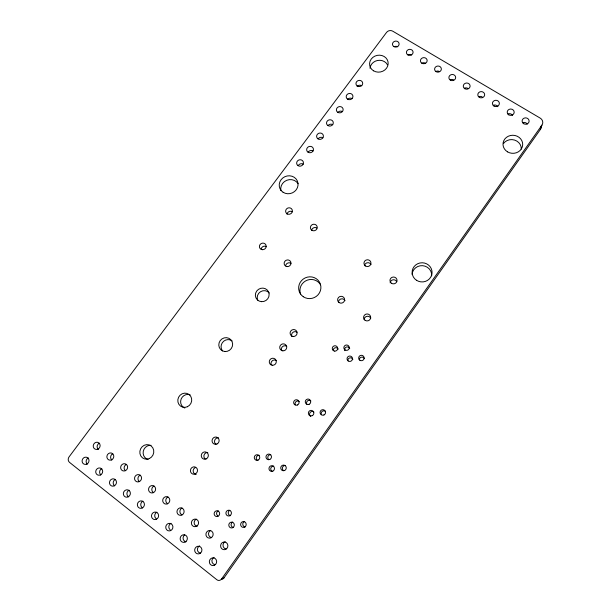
<?xml version="1.0" encoding="UTF-8"?>
<svg xmlns="http://www.w3.org/2000/svg" width="611" height="611" viewBox="0 0 611 611"><rect width="100%" height="100%" fill="white"/><g stroke="black" fill="none" stroke-linecap="round" stroke-linejoin="round"><path stroke-width="0.92" d="M540.261 129.631L541.919 125.156A5.598 5.087 3.6 0 0 540.2 118.114L392.736 31.176A4.46 4.002 -10.3 0 0 386.557 32.406L69.066 456.891A4.01 3.681 -62.7 0 0 69.562 462.397L216.874 579.755A3.574 3.353 -83.1 0 0 221.572 578.999L223.962 577.922L540.261 129.631A5.53 5.033 3.7 0 0 541.063 126.164M221.572 578.999L541.919 125.156M125.4 470.691A3.704 3.452 -65.3 0 0 126.317 464.375A3.704 3.452 -65.3 0 0 120.672 466.995A3.704 3.452 -65.3 0 0 125.4 470.691A3.658 3.414 -65.5 0 1 126.393 464.421M223.962 577.922A3.529 3.307 -83.3 0 1 221.556 579.343M87.358 464.146A3.643 3.361 -63.4 0 1 88.32 457.96M300.536 294.036A11.059 10.708 -24.4 0 1 320.546 284.795M280.9 190.647A9.386 8.814 -21.4 0 1 286.719 180.306A9.386 8.814 -21.4 0 1 298.099 183.728M369.999 68.249A9.234 8.378 -10.9 0 1 377.545 60.466A9.234 8.378 -10.9 0 1 387.489 64.819M412.058 274.377A9.845 9.471 2 0 1 422.598 265.678A9.845 9.471 2 0 1 431.694 275.821M503.388 143.608A9.73 8.936 3.1 0 1 514.538 140.056A9.73 8.936 3.1 0 1 521.267 149.061M217.653 515.753A2.856 2.711 -77.3 0 1 218.257 510.834M230.591 515.722A2.864 2.719 -78.6 0 1 229.866 510.269M233.455 527.53A2.879 2.734 -80.2 0 1 232.73 522.046M245.156 526.98A2.879 2.742 -81.6 0 1 244.415 521.489M257.277 460.289A2.795 2.696 -73.9 0 1 259.209 455.256M268.832 459.663A2.795 2.704 -75.6 0 1 270.757 454.63M271.803 471.173A2.811 2.719 -78.3 0 1 273.728 466.101M283.435 470.562A2.811 2.727 -80.4 0 1 285.345 465.483M295.258 404.803A2.727 2.681 -63 0 1 299.306 401.45M306.745 404.123A2.727 2.688 -64.1 0 1 310.793 400.763M310.694 416.427A2.742 2.704 -70.8 0 1 310.09 412.608A2.742 2.704 -70.8 0 1 313.871 411.951M321.371 414.655A2.742 2.711 -74.2 0 1 325.434 411.279M333.186 350.057A2.688 2.65 -25.7 0 1 338.288 349.164M344.841 350.676A2.688 2.658 -18.6 0 1 346.162 347.14A2.688 2.658 -18.6 0 1 349.721 348.423M347.766 360.238A2.696 2.673 -18 0 1 352.898 359.337M359.253 359.505A2.704 2.681 -7.5 0 1 364.393 358.604M522.581 122.735A3.467 3.154 2.8 0 1 527.24 124.132M507.863 113.99A3.445 3.139 1.3 0 1 512.492 115.372M493.268 105.329A3.422 3.116 -0.2 0 1 497.866 106.696M478.803 96.737A3.399 3.093 -1.7 0 1 482.194 96.897M464.452 88.213A3.383 3.078 -3.1 0 1 467.827 88.374M450.231 79.766A3.361 3.055 -4.6 0 1 453.576 79.919M436.117 71.388A3.345 3.032 -5.9 0 1 439.446 71.533M422.132 63.078A3.322 3.009 -7.2 0 1 425.439 63.223M408.255 54.837A3.307 2.986 -8.5 0 1 411.539 54.975M394.492 46.665A3.292 2.971 -9.7 0 1 397.761 46.803M215.011 564.671A3.842 3.605 -81.5 0 1 214.087 557.347M200.492 553.161A3.811 3.582 -79.1 0 1 199.598 545.898M186.103 541.758A3.788 3.551 -76.7 0 1 184.698 534.869M170.156 529.768A3.765 3.529 -74.5 0 1 171.019 523.314M156.042 518.579A3.742 3.498 -72.3 0 1 156.92 512.171M142.058 507.497A3.719 3.475 -70.3 0 1 142.951 501.135M128.195 496.514A3.697 3.445 -68.4 0 1 129.112 490.198M114.463 485.623A3.681 3.414 -66.6 0 1 115.395 479.352M100.853 474.839A3.658 3.391 -64.9 0 1 101.8 468.614M226.123 548.991A3.811 3.597 -81.4 0 1 225.176 541.72M211.589 537.588A3.788 3.574 -78.7 0 1 210.68 530.379M197.193 526.292A3.765 3.551 -76.2 0 1 196.307 519.136M181.23 514.401A3.742 3.521 -73.7 0 1 182.07 507.993M167.109 503.319A3.719 3.49 -71.4 0 1 167.964 496.949M153.109 492.329A3.697 3.467 -69.3 0 1 153.98 486.012M139.232 481.445A3.674 3.437 -67.3 0 1 140.125 475.167M111.859 459.961A3.635 3.383 -63.8 0 1 112.783 453.774M98.356 449.36A3.62 3.353 -62.2 0 1 99.295 443.219M298.558 165.138A3.391 3.17 -19.3 0 1 303.255 164.237M308.433 151.887A3.383 3.147 -17.9 0 1 313.13 150.986M318.27 138.705A3.376 3.131 -16.6 0 1 322.952 137.803M328.054 125.583A3.376 3.116 -15.4 0 1 332.735 124.682M337.791 112.523A3.368 3.101 -14.3 0 1 342.458 111.622M347.483 99.532A3.361 3.078 -13.3 0 1 352.142 98.631M357.122 86.609A3.353 3.063 -12.4 0 1 361.781 85.7M196.162 474.487A3.674 3.49 -69.7 0 1 195.299 467.522M205.197 459.014A3.651 3.483 -68.3 0 1 207.786 452.461M215.851 444.296A3.628 3.475 -66.6 0 1 218.417 437.774M148.16 459.472A7.271 6.836 -64.6 0 1 143.28 451.3A7.271 6.836 -64.6 0 1 151.047 445.304M184.82 408.056A7.126 6.782 -58.3 0 1 181.146 399.021A7.126 6.782 -58.3 0 1 190.151 394.851M271.238 364.897A3.521 3.437 -47.6 0 1 276.485 360.574M281.549 350.661A3.506 3.422 -41.9 0 1 286.78 346.353M291.798 336.501A3.498 3.414 -35.9 0 1 297.015 332.208M222.503 350.882A6.988 6.721 -47.2 0 1 232.043 340.831M257.727 300.222A6.897 6.629 -34.3 0 1 269.314 292.975M285.597 265.838A3.422 3.284 -26.4 0 1 290.981 263.356M311.541 230.523A3.406 3.238 -19.6 0 1 316.888 228.056M261.157 249.166A3.399 3.231 -28.6 0 1 266.503 246.699M287.063 214.224A3.376 3.192 -22.5 0 1 292.371 211.773M364.087 319.377A3.513 3.445 -8 0 1 370.77 318.186M390.139 282.847A3.498 3.383 -3.1 0 1 396.791 281.648M338.448 301.887A3.483 3.391 -17 0 1 345.062 300.696M364.462 265.754A3.467 3.338 -9.9 0 1 371.053 264.555M303.27 296.717A11.197 10.83 -24.4 0 0 320.859 288.537A11.197 10.83 -24.4 0 0 305.202 277.898A11.197 10.83 -24.4 0 0 303.27 296.717M283.092 192.266A9.501 8.905 -21.4 0 0 298.015 185.339A9.501 8.905 -21.4 0 0 284.825 176.724A9.501 8.905 -21.4 0 0 283.092 192.266M373.565 70.815A9.341 8.462 -10.9 0 0 388.145 64.048A9.341 8.462 -10.9 0 0 374.894 56.12A9.341 8.462 -10.9 0 0 373.565 70.815M416.503 280.281A9.975 9.585 1.8 0 0 432.038 273.064A9.975 9.585 1.8 0 0 417.733 263.723A9.975 9.585 1.8 0 0 416.503 280.281M507.527 151.856A9.852 9.035 2.9 0 0 522.688 144.807A9.852 9.035 2.9 0 0 508.344 136.222A9.852 9.035 2.9 0 0 507.527 151.856M217.959 516.303A2.895 2.75 -77.1 0 0 218.57 511.323A2.895 2.75 -77.1 0 0 214.163 513.362A2.895 2.75 -77.1 0 0 217.959 516.303M229.744 515.737A2.902 2.757 -78.3 0 0 230.332 510.75A2.902 2.757 -78.3 0 0 225.925 512.789A2.902 2.757 -78.3 0 0 229.744 515.737M232.646 527.705A2.918 2.765 -80 0 0 233.242 522.688A2.918 2.765 -80 0 0 228.82 524.734A2.918 2.765 -80 0 0 232.646 527.705M244.499 527.148A2.918 2.772 -81.4 0 0 245.08 522.122A2.918 2.772 -81.4 0 0 240.65 524.177A2.918 2.772 -81.4 0 0 244.499 527.148M258.102 460.098A2.826 2.734 -73.6 0 0 258.652 455.241A2.826 2.734 -73.6 0 0 254.298 457.257A2.826 2.734 -73.6 0 0 258.102 460.098M269.818 459.464A2.826 2.742 -75.2 0 0 270.352 454.599A2.826 2.742 -75.2 0 0 265.991 456.623A2.826 2.742 -75.2 0 0 269.818 459.464M272.827 471.127A2.849 2.75 -77.9 0 0 273.369 466.231A2.849 2.75 -77.9 0 0 268.985 468.255A2.849 2.75 -77.9 0 0 272.827 471.127M284.619 470.508A2.849 2.765 -80 0 0 285.138 465.605A2.849 2.765 -80 0 0 280.755 467.636A2.849 2.765 -80 0 0 284.619 470.508M297.465 404.986A2.765 2.711 -62.3 0 0 297.962 400.236A2.765 2.711 -62.3 0 0 293.647 402.237A2.765 2.711 -62.3 0 0 297.465 404.986M309.113 404.299A2.765 2.727 -63.2 0 0 309.601 399.541A2.765 2.727 -63.2 0 0 305.279 401.542A2.765 2.727 -63.2 0 0 309.113 404.299M312.229 415.656A2.78 2.734 -69.9 0 0 312.71 410.875A2.78 2.734 -69.9 0 0 308.379 412.876A2.78 2.734 -69.9 0 0 312.229 415.656M323.945 414.976A2.78 2.75 -73.2 0 0 324.418 410.187A2.78 2.75 -73.2 0 0 320.08 412.196A2.78 2.75 -73.2 0 0 323.945 414.976M334.721 351.119A2.719 2.681 -25.7 0 0 337.448 347.3A2.719 2.681 -25.7 0 0 332.774 346.903A2.719 2.681 -25.7 0 0 334.721 351.119M344.986 349.897A2.719 2.688 -18.8 0 0 349.263 347.919A2.719 2.688 -18.8 0 0 345.421 345.253A2.719 2.688 -18.8 0 0 344.986 349.897M348.186 360.964A2.734 2.704 -18.3 0 0 352.478 358.978A2.734 2.704 -18.3 0 0 348.621 356.289A2.734 2.704 -18.3 0 0 348.186 360.964M359.833 360.223A2.734 2.711 -8.2 0 0 364.133 358.237A2.734 2.711 -8.2 0 0 360.253 355.549A2.734 2.711 -8.2 0 0 359.833 360.223M523.726 123.72A3.506 3.192 2.7 0 0 529.118 121.222A3.506 3.192 2.7 0 0 524.009 118.198A3.506 3.192 2.7 0 0 523.726 123.72M508.803 114.853A3.483 3.17 1.2 0 0 514.179 112.371A3.483 3.17 1.2 0 0 509.108 109.369A3.483 3.17 1.2 0 0 508.803 114.853M494.009 106.07A3.46 3.147 -0.3 0 0 499.363 103.595A3.46 3.147 -0.3 0 0 494.337 100.616A3.46 3.147 -0.3 0 0 494.009 106.07M479.345 97.355A3.445 3.131 -1.8 0 0 484.668 94.888A3.445 3.131 -1.8 0 0 479.688 91.94A3.445 3.131 -1.8 0 0 479.345 97.355M464.803 88.717A3.422 3.108 -3.2 0 0 470.103 86.266A3.422 3.108 -3.2 0 0 465.17 83.34A3.422 3.108 -3.2 0 0 464.803 88.717M450.383 80.156A3.399 3.086 -4.6 0 0 455.669 77.712A3.399 3.086 -4.6 0 0 450.765 74.817A3.399 3.086 -4.6 0 0 450.383 80.156M436.086 71.663A3.383 3.063 -6 0 0 441.348 69.234A3.383 3.063 -6 0 0 436.491 66.355A3.383 3.063 -6 0 0 436.086 71.663M421.911 63.246A3.368 3.04 -7.3 0 0 427.15 60.817A3.368 3.04 -7.3 0 0 422.331 57.969A3.368 3.04 -7.3 0 0 421.911 63.246M407.858 54.891A3.345 3.017 -8.6 0 0 413.074 52.485A3.345 3.017 -8.6 0 0 408.293 49.659A3.345 3.017 -8.6 0 0 407.858 54.891M393.912 46.612A3.33 2.994 -9.8 0 0 399.113 44.213A3.33 2.994 -9.8 0 0 394.37 41.411A3.33 2.994 -9.8 0 0 393.912 46.612M214.4 565.259A3.887 3.651 -81.3 0 0 215.209 558.569A3.887 3.651 -81.3 0 0 209.367 561.28A3.887 3.651 -81.3 0 0 214.4 565.259M199.69 553.597A3.865 3.628 -78.9 0 0 200.515 546.96A3.865 3.628 -78.9 0 0 194.703 549.656A3.865 3.628 -78.9 0 0 199.69 553.597M185.118 542.049A3.842 3.597 -76.5 0 0 185.965 535.457A3.842 3.597 -76.5 0 0 180.176 538.138A3.842 3.597 -76.5 0 0 185.118 542.049M170.675 530.6A3.811 3.567 -74.3 0 0 171.546 524.062A3.811 3.567 -74.3 0 0 165.78 526.728A3.811 3.567 -74.3 0 0 170.675 530.6M156.37 519.258A3.788 3.544 -72.1 0 0 157.256 512.766A3.788 3.544 -72.1 0 0 151.52 515.424A3.788 3.544 -72.1 0 0 156.37 519.258M142.195 508.024A3.773 3.513 -70.1 0 0 143.096 501.578A3.773 3.513 -70.1 0 0 137.391 504.228A3.773 3.513 -70.1 0 0 142.195 508.024M128.15 496.888A3.75 3.483 -68.2 0 0 129.074 490.496A3.75 3.483 -68.2 0 0 123.384 493.123A3.75 3.483 -68.2 0 0 128.15 496.888M114.234 485.86A3.727 3.46 -66.4 0 0 115.174 479.505A3.727 3.46 -66.4 0 0 109.514 482.125A3.727 3.46 -66.4 0 0 114.234 485.86M100.441 474.93A3.704 3.429 -64.8 0 0 101.395 468.622A3.704 3.429 -64.8 0 0 95.759 471.226A3.704 3.429 -64.8 0 0 100.441 474.93M86.77 464.093A3.689 3.399 -63.3 0 0 87.747 457.83A3.689 3.399 -63.3 0 0 82.134 460.427A3.689 3.399 -63.3 0 0 86.77 464.093M225.658 549.373A3.865 3.643 -81.2 0 0 226.444 542.728A3.865 3.643 -81.2 0 0 220.617 545.432A3.865 3.643 -81.2 0 0 225.658 549.373M210.932 537.817A3.834 3.62 -78.5 0 0 211.742 531.226A3.834 3.62 -78.5 0 0 205.945 533.915A3.834 3.62 -78.5 0 0 210.932 537.817M196.345 526.369A3.811 3.59 -76 0 0 197.177 519.824A3.811 3.59 -76 0 0 191.403 522.504A3.811 3.59 -76 0 0 196.345 526.369M181.895 515.027A3.788 3.567 -73.5 0 0 182.742 508.535A3.788 3.567 -73.5 0 0 176.999 511.193A3.788 3.567 -73.5 0 0 181.895 515.027M167.574 503.792A3.765 3.536 -71.2 0 0 168.445 497.339A3.765 3.536 -71.2 0 0 162.725 499.989A3.765 3.536 -71.2 0 0 167.574 503.792M153.392 492.657A3.742 3.506 -69.1 0 0 154.278 486.257A3.742 3.506 -69.1 0 0 148.58 488.892A3.742 3.506 -69.1 0 0 153.392 492.657M139.331 481.621A3.727 3.483 -67.1 0 0 140.232 475.266A3.727 3.483 -67.1 0 0 134.565 477.894A3.727 3.483 -67.1 0 0 139.331 481.621M111.592 459.854A3.689 3.422 -63.6 0 0 112.531 453.591A3.689 3.422 -63.6 0 0 106.91 456.188A3.689 3.422 -63.6 0 0 111.592 459.854M97.913 449.116A3.666 3.391 -62.1 0 0 98.867 442.899A3.666 3.391 -62.1 0 0 93.269 445.488A3.666 3.391 -62.1 0 0 97.913 449.116M298.038 165.65A3.429 3.2 -19.4 0 0 303.43 163.16A3.429 3.2 -19.4 0 0 298.657 160.074A3.429 3.2 -19.4 0 0 298.038 165.65M308.051 152.223A3.429 3.185 -17.9 0 0 313.435 149.741A3.429 3.185 -17.9 0 0 308.654 146.678A3.429 3.185 -17.9 0 0 308.051 152.223M318.018 138.865A3.422 3.162 -16.6 0 0 323.387 136.383A3.422 3.162 -16.6 0 0 318.606 133.358A3.422 3.162 -16.6 0 0 318.018 138.865M327.931 125.576A3.414 3.147 -15.4 0 0 333.285 123.101A3.414 3.147 -15.4 0 0 328.504 120.1A3.414 3.147 -15.4 0 0 327.931 125.576M337.799 112.348A3.406 3.131 -14.4 0 0 343.138 109.881A3.406 3.131 -14.4 0 0 338.357 106.902A3.406 3.131 -14.4 0 0 337.799 112.348M347.613 99.188A3.399 3.116 -13.4 0 0 352.944 96.721A3.399 3.116 -13.4 0 0 348.155 93.773A3.399 3.116 -13.4 0 0 347.613 99.188M357.389 86.09A3.391 3.093 -12.5 0 0 362.697 83.631A3.391 3.093 -12.5 0 0 357.909 80.705A3.391 3.093 -12.5 0 0 357.389 86.09M195.321 473.892A3.719 3.529 -69.5 0 0 196.139 467.522A3.719 3.529 -69.5 0 0 190.441 470.157A3.719 3.529 -69.5 0 0 195.321 473.892M206.174 458.899A3.697 3.529 -68 0 0 206.969 452.568A3.697 3.529 -68 0 0 201.294 455.195A3.697 3.529 -68 0 0 206.174 458.899M216.966 443.983A3.674 3.521 -66.3 0 0 217.745 437.69A3.674 3.521 -66.3 0 0 212.078 440.31A3.674 3.521 -66.3 0 0 216.966 443.983M149.397 458.533A7.37 6.912 -64.4 0 0 151.154 445.977A7.37 6.912 -64.4 0 0 139.888 451.208A7.37 6.912 -64.4 0 0 149.397 458.533M187.401 406.727A7.217 6.866 -58.1 0 0 189.028 394.439A7.217 6.866 -58.1 0 0 177.862 399.625A7.217 6.866 -58.1 0 0 187.401 406.727M272.399 365.263A3.567 3.475 -47.3 0 0 276.012 360.261A3.567 3.475 -47.3 0 0 269.955 359.734A3.567 3.475 -47.3 0 0 272.399 365.263M282.84 350.836A3.551 3.467 -41.6 0 0 286.437 345.857A3.551 3.467 -41.6 0 0 280.388 345.345A3.551 3.467 -41.6 0 0 282.84 350.836M293.227 336.485A3.536 3.452 -35.7 0 0 296.809 331.529A3.536 3.452 -35.7 0 0 290.767 331.032A3.536 3.452 -35.7 0 0 293.227 336.485M224.863 351.524A7.08 6.797 -47 0 0 232.104 341.641A7.08 6.797 -47 0 0 220.189 340.64A7.08 6.797 -47 0 0 224.863 351.524M261.47 301.666A6.981 6.706 -34.2 0 0 268.573 291.951A6.981 6.706 -34.2 0 0 256.712 291.05A6.981 6.706 -34.2 0 0 261.47 301.666M287.185 266.602A3.467 3.322 -26.4 0 0 290.706 261.806A3.467 3.322 -26.4 0 0 284.787 261.378A3.467 3.322 -26.4 0 0 287.185 266.602M311.816 230.248A3.445 3.276 -19.7 0 0 317.224 227.743A3.445 3.276 -19.7 0 0 312.412 224.55A3.445 3.276 -19.7 0 0 311.816 230.248M262.402 249.7A3.445 3.269 -28.6 0 0 265.915 244.958A3.445 3.269 -28.6 0 0 260.065 244.545A3.445 3.269 -28.6 0 0 262.402 249.7M287.01 213.743A3.414 3.231 -22.6 0 0 292.379 211.253A3.414 3.231 -22.6 0 0 287.644 208.114A3.414 3.231 -22.6 0 0 287.01 213.743M365.088 320.301A3.559 3.483 -8.3 0 0 370.671 317.72A3.559 3.483 -8.3 0 0 365.622 314.291A3.559 3.483 -8.3 0 0 365.088 320.301M391.483 283.275A3.544 3.429 -3.3 0 0 397.028 280.709A3.544 3.429 -3.3 0 0 391.972 277.363A3.544 3.429 -3.3 0 0 391.483 283.275M339.09 302.567A3.529 3.429 -17.1 0 0 344.627 300.009A3.529 3.429 -17.1 0 0 339.663 296.633A3.529 3.429 -17.1 0 0 339.09 302.567M365.454 265.953A3.506 3.383 -10 0 0 370.953 263.402A3.506 3.383 -10 0 0 365.981 260.103A3.506 3.383 -10 0 0 365.454 265.953"/></g></svg>
